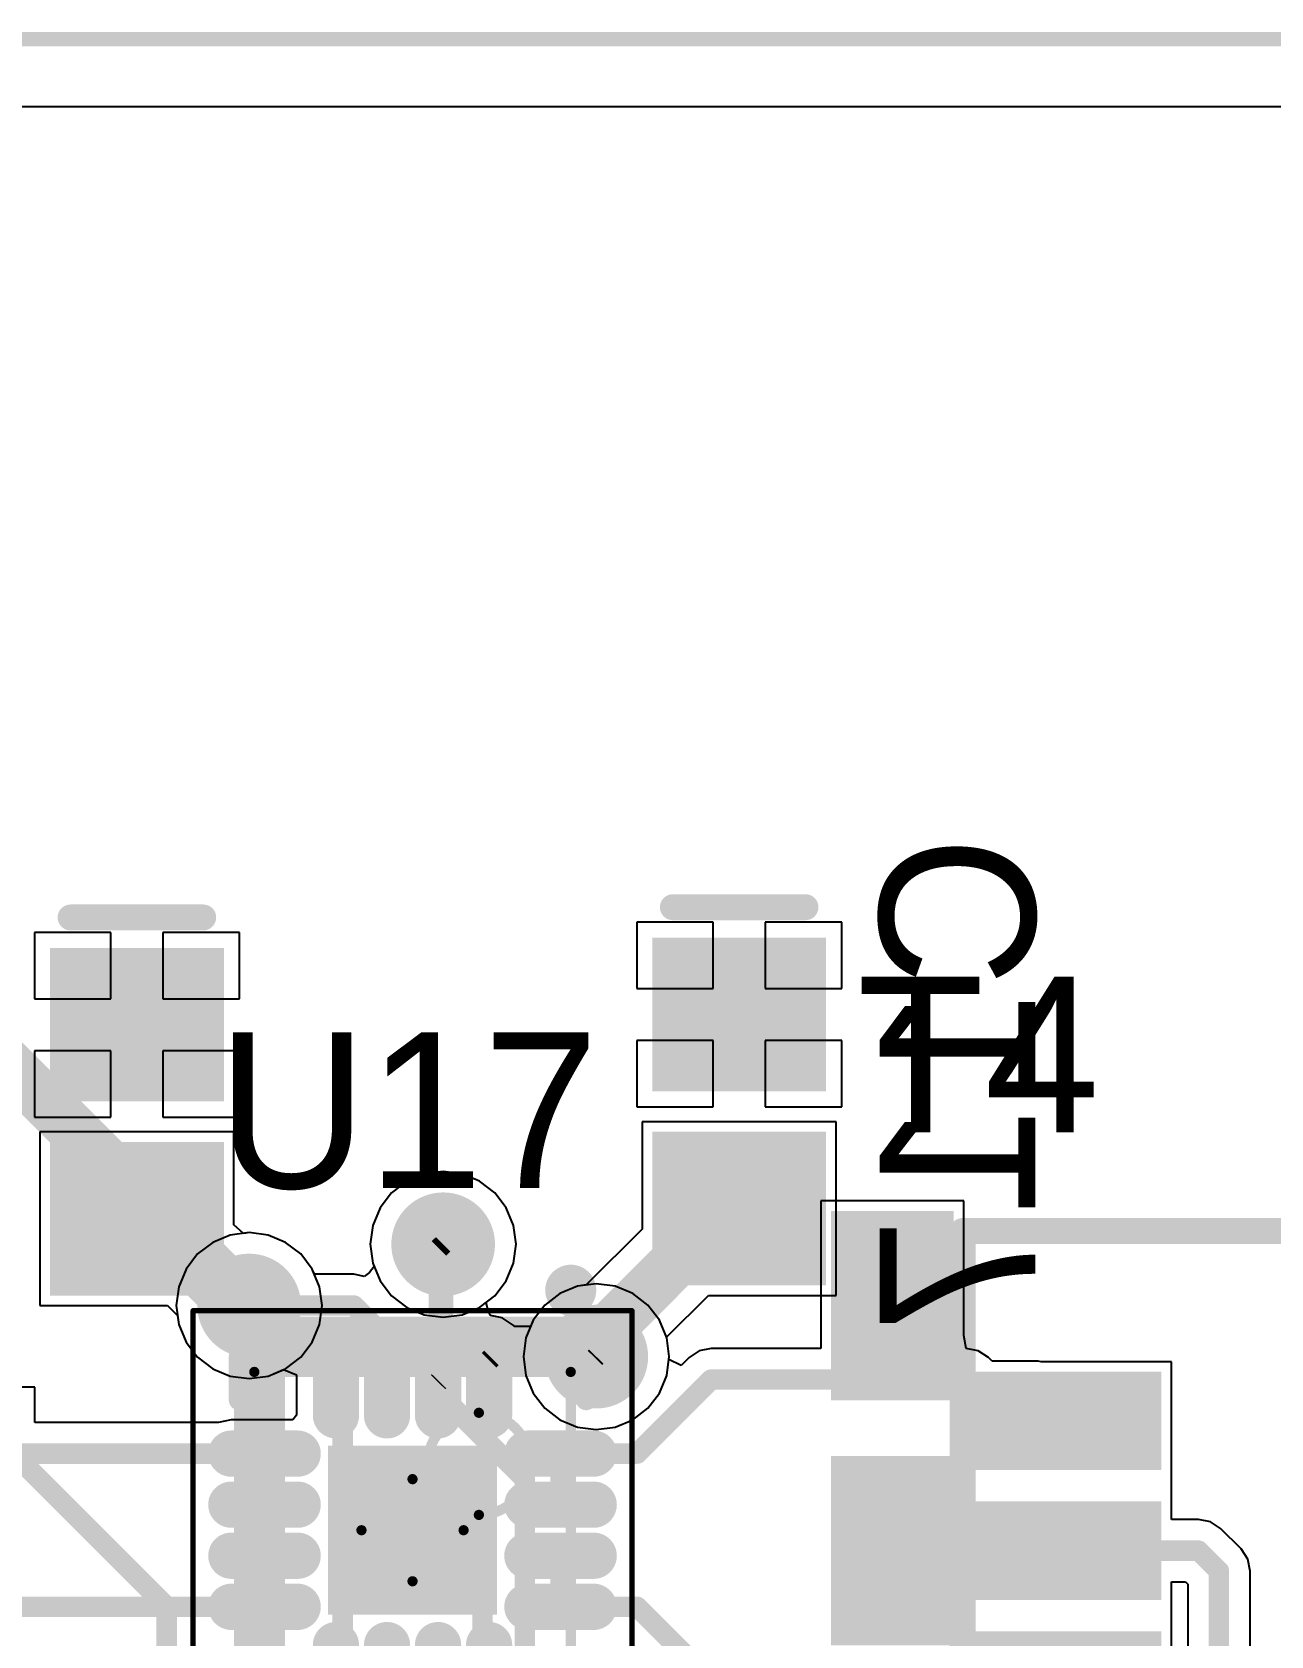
# Model space of a CAD drawing. Header units: millimetres. Extents: x 0 to 7.44, y -3.03 to 0.
# Drawn here: x 2.109 to 2.587, y -0.616 to 0.003 of the extents above; entities that cross this region are included whole.
import ezdxf

# ---------------------------------------------------------------- set-up
doc = ezdxf.new("R2010")
doc.units = ezdxf.units.MM
doc.header["$MEASUREMENT"] = 0
for name, color, linetype in [('BottomLayer', 5, 'Continuous'), ('BottomOverlay', 54, 'Continuous'), ('BottomPaste', 16, 'Continuous'), ('BottomSolder', 6, 'Continuous'), ('KeepOutLayer', 6, 'Continuous'), ('Mechanical13', 56, 'Continuous'), ('Mechanical15', 56, 'Continuous'), ('MidLayer1', 16, 'Continuous'), ('MidLayer2', 76, 'Continuous'), ('MultiLayer', 9, 'Continuous'), ('TopLayer', 1, 'Continuous'), ('TopOverlay', 2, 'Continuous'), ('TopPaste', 8, 'Continuous'), ('TopSolder', 216, 'Continuous'), ('ViaHoleLayer', 16, 'Continuous')]:
    doc.layers.add(name, color=color, linetype=linetype)

# ---------------------------------------------------------------- blocks, each defined once
blk = doc.blocks.new('LT_UD_16_N_12')
at = {"layer": 'Mechanical13', "const_width": 0.00394}
for points in [[(0.06102, 0.06102), (-0.06102, 0.06102)], [(-0.06102, -0.06102), (-0.06102, 0.06102)], [(0.06102, -0.06102), (0.06102, 0.06102)], [(0.06102, -0.06102), (-0.06102, -0.06102)]]:
    blk.add_lwpolyline(points, dxfattribs=at)
at = {"layer": 'Mechanical13'}
for points, const_width in [([(-0.06201, 0.06102, 1), (-0.06004, 0.06102, 1)], 0.00197), ([(-0.06201, 0.06102, 1), (-0.06004, 0.06102, 1)], 0.00197), ([(0.06004, 0.06102, 1), (0.06201, 0.06102, 1)], 0.00197), ([(0.06004, 0.06102, 1), (0.06201, 0.06102, 1)], 0.00197), ([(-0.00591, 0.02559, 1), (-0.04528, 0.02559, 1)], 0.00394), ([(-0.04626, 0.02559, 1), (-0.04429, 0.02559, 1)], 0.00197), ([(-0.00689, 0.02559, 1), (-0.00492, 0.02559, 1)], 0.00197), ([(-0.06201, -0.06102, 1), (-0.06004, -0.06102, 1)], 0.00197), ([(-0.06201, -0.06102, 1), (-0.06004, -0.06102, 1)], 0.00197), ([(0.06004, -0.06102, 1), (0.06201, -0.06102, 1)], 0.00197), ([(0.06004, -0.06102, 1), (0.06201, -0.06102, 1)], 0.00197)]:
    blk.add_lwpolyline(points, format="xyb", close=True, dxfattribs=dict(at, const_width=const_width))
at = {"layer": 'Mechanical15'}
for points, const_width in [([(0.08465, 0.08465), (-0.08465, 0.08465)], 0.00197), ([(-0.08465, -0.08465), (-0.08465, 0.08465)], 0.00197), ([(0.08465, -0.08465), (0.08465, 0.08465)], 0.00197), ([(0, -0.01969), (0, 0.01969)], 0.00394), ([(0.01969, 0), (-0.01969, 0)], 0.00394), ([(0.08465, -0.08465), (-0.08465, -0.08465)], 0.00197)]:
    blk.add_lwpolyline(points, dxfattribs=dict(at, const_width=const_width))
for points, const_width in [([(-0.08514, 0.08465, 1), (-0.08415, 0.08465, 1)], 0.000984), ([(-0.08514, 0.08465, 1), (-0.08415, 0.08465, 1)], 0.000984), ([(0.08415, 0.08465, 1), (0.08514, 0.08465, 1)], 0.000984), ([(0.08415, 0.08465, 1), (0.08514, 0.08465, 1)], 0.000984), ([(-0.00098, 0.01969, 1), (0.00098, 0.01969, 1)], 0.00197), ([(-0.02067, 0, 1), (-0.0187, 0, 1)], 0.00197), ([(0.0187, 0, 1), (0.02067, 0, 1)], 0.00197), ([(-0.00098, -0.01969, 1), (0.00098, -0.01969, 1)], 0.00197), ([(-0.08514, -0.08465, 1), (-0.08415, -0.08465, 1)], 0.000984), ([(-0.08514, -0.08465, 1), (-0.08415, -0.08465, 1)], 0.000984), ([(0.08415, -0.08465, 1), (0.08514, -0.08465, 1)], 0.000984), ([(0.08415, -0.08465, 1), (0.08514, -0.08465, 1)], 0.000984)]:
    blk.add_lwpolyline(points, format="xyb", close=True, dxfattribs=dict(at, const_width=const_width))
at = {"layer": 'TopLayer', "const_width": 0.00984}
for points in [[(-0.02953, 0.06988), (-0.02953, 0.04429)], [(-0.00984, 0.06988), (-0.00984, 0.04429)], [(0.00984, 0.06988), (0.00984, 0.04429)], [(0.02953, 0.06988), (0.02953, 0.04429)], [(-0.06988, 0.02953), (-0.04429, 0.02953)], [(0.04429, 0.02953), (0.06988, 0.02953)], [(-0.06988, 0.00984), (-0.04429, 0.00984)], [(0.04429, 0.00984), (0.06988, 0.00984)], [(-0.06988, -0.00984), (-0.04429, -0.00984)], [(0.04429, -0.00984), (0.06988, -0.00984)], [(-0.06988, -0.02953), (-0.04429, -0.02953)], [(0.04429, -0.02953), (0.06988, -0.02953)], [(-0.02953, -0.04429), (-0.02953, -0.06988)], [(-0.00984, -0.04429), (-0.00984, -0.06988)], [(0.00984, -0.04429), (0.00984, -0.06988)], [(0.02953, -0.04429), (0.02953, -0.06988)]]:
    blk.add_lwpolyline(points, dxfattribs=at)
at = {"layer": 'TopLayer', "const_width": 0.00492}
for points in [[(-0.03199, 0.06988, 1), (-0.02707, 0.06988, 1)], [(-0.0123, 0.06988, 1), (-0.00738, 0.06988, 1)], [(0.00738, 0.06988, 1), (0.0123, 0.06988, 1)], [(0.02707, 0.06988, 1), (0.03199, 0.06988, 1)], [(-0.03199, 0.04429, 1), (-0.02707, 0.04429, 1)], [(-0.0123, 0.04429, 1), (-0.00738, 0.04429, 1)], [(0.00738, 0.04429, 1), (0.0123, 0.04429, 1)], [(0.02707, 0.04429, 1), (0.03199, 0.04429, 1)], [(-0.07234, 0.02953, 1), (-0.06742, 0.02953, 1)], [(-0.04675, 0.02953, 1), (-0.04183, 0.02953, 1)], [(0.04183, 0.02953, 1), (0.04675, 0.02953, 1)], [(0.06742, 0.02953, 1), (0.07234, 0.02953, 1)], [(-0.07234, 0.00984, 1), (-0.06742, 0.00984, 1)], [(-0.04675, 0.00984, 1), (-0.04183, 0.00984, 1)], [(0.04183, 0.00984, 1), (0.04675, 0.00984, 1)], [(0.06742, 0.00984, 1), (0.07234, 0.00984, 1)], [(-0.07234, -0.00984, 1), (-0.06742, -0.00984, 1)], [(-0.04675, -0.00984, 1), (-0.04183, -0.00984, 1)], [(0.04183, -0.00984, 1), (0.04675, -0.00984, 1)], [(0.06742, -0.00984, 1), (0.07234, -0.00984, 1)], [(-0.07234, -0.02953, 1), (-0.06742, -0.02953, 1)], [(-0.04675, -0.02953, 1), (-0.04183, -0.02953, 1)], [(0.04183, -0.02953, 1), (0.04675, -0.02953, 1)], [(0.06742, -0.02953, 1), (0.07234, -0.02953, 1)], [(-0.03199, -0.04429, 1), (-0.02707, -0.04429, 1)], [(-0.0123, -0.04429, 1), (-0.00738, -0.04429, 1)], [(0.00738, -0.04429, 1), (0.0123, -0.04429, 1)], [(0.02707, -0.04429, 1), (0.03199, -0.04429, 1)], [(-0.03199, -0.06988, 1), (-0.02707, -0.06988, 1)], [(-0.0123, -0.06988, 1), (-0.00738, -0.06988, 1)], [(0.00738, -0.06988, 1), (0.0123, -0.06988, 1)], [(0.02707, -0.06988, 1), (0.03199, -0.06988, 1)]]:
    blk.add_lwpolyline(points, format="xyb", close=True, dxfattribs=at)
at = {"layer": 'TopLayer'}
blk.add_solid([(-0.02854, -0.02854), (0.02854, -0.02854), (-0.02854, 0.02854), (0.02854, 0.02854)], dxfattribs=at)
at = {"layer": 'TopOverlay'}
for points, const_width in [([(-0.0876, 0.06102, 1), (-0.09744, 0.06102, 1)], 0.00984), ([(-0.0689, 0.06693, 1), (-0.06496, 0.06693, 1)], 0.00394), ([(-0.0689, 0.06693, 1), (-0.06496, 0.06693, 1)], 0.00394), ([(-0.05217, 0.06693, 1), (-0.04823, 0.06693, 1)], 0.00394), ([(0.04823, 0.06693, 1), (0.05217, 0.06693, 1)], 0.00394), ([(0.06496, 0.06693, 1), (0.0689, 0.06693, 1)], 0.00394), ([(0.06496, 0.06693, 1), (0.0689, 0.06693, 1)], 0.00394), ([(-0.0999, 0.06102, 1), (-0.09498, 0.06102, 1)], 0.00492), ([(-0.09006, 0.06102, 1), (-0.08514, 0.06102, 1)], 0.00492), ([(-0.0689, 0.0502, 1), (-0.06496, 0.0502, 1)], 0.00394), ([(0.06496, 0.0502, 1), (0.0689, 0.0502, 1)], 0.00394), ([(-0.0689, -0.0502, 1), (-0.06496, -0.0502, 1)], 0.00394), ([(0.06496, -0.0502, 1), (0.0689, -0.0502, 1)], 0.00394), ([(-0.0689, -0.06693, 1), (-0.06496, -0.06693, 1)], 0.00394), ([(-0.0689, -0.06693, 1), (-0.06496, -0.06693, 1)], 0.00394), ([(-0.05217, -0.06693, 1), (-0.04823, -0.06693, 1)], 0.00394), ([(0.04823, -0.06693, 1), (0.05217, -0.06693, 1)], 0.00394), ([(0.06496, -0.06693, 1), (0.0689, -0.06693, 1)], 0.00394), ([(0.06496, -0.06693, 1), (0.0689, -0.06693, 1)], 0.00394)]:
    blk.add_lwpolyline(points, format="xyb", close=True, dxfattribs=dict(at, const_width=const_width))
at = {"layer": 'TopOverlay', "const_width": 0.00787}
for points in [[(-0.0502, 0.06693), (-0.06693, 0.06693)], [(-0.06693, 0.0502), (-0.06693, 0.06693)], [(0.06693, 0.06693), (0.0502, 0.06693)], [(0.06693, 0.0502), (0.06693, 0.06693)], [(-0.06693, -0.06693), (-0.06693, -0.0502)], [(0.06693, -0.06693), (0.06693, -0.0502)], [(-0.0502, -0.06693), (-0.06693, -0.06693)], [(0.06693, -0.06693), (0.0502, -0.06693)]]:
    blk.add_lwpolyline(points, dxfattribs=at)
at = {"layer": 'TopPaste', "const_width": 0.00984}
for points in [[(-0.02953, 0.06988), (-0.02953, 0.04429)], [(-0.00984, 0.06988), (-0.00984, 0.04429)], [(0.00984, 0.06988), (0.00984, 0.04429)], [(0.02953, 0.06988), (0.02953, 0.04429)], [(-0.06988, 0.02953), (-0.04429, 0.02953)], [(0.04429, 0.02953), (0.06988, 0.02953)], [(-0.06988, 0.00984), (-0.04429, 0.00984)], [(0.04429, 0.00984), (0.06988, 0.00984)], [(-0.06988, -0.00984), (-0.04429, -0.00984)], [(0.04429, -0.00984), (0.06988, -0.00984)], [(-0.06988, -0.02953), (-0.04429, -0.02953)], [(0.04429, -0.02953), (0.06988, -0.02953)], [(-0.02953, -0.04429), (-0.02953, -0.06988)], [(-0.00984, -0.04429), (-0.00984, -0.06988)], [(0.00984, -0.04429), (0.00984, -0.06988)], [(0.02953, -0.04429), (0.02953, -0.06988)]]:
    blk.add_lwpolyline(points, dxfattribs=at)
at = {"layer": 'TopPaste', "const_width": 0.00492}
for points in [[(-0.03199, 0.06988, 1), (-0.02707, 0.06988, 1)], [(-0.0123, 0.06988, 1), (-0.00738, 0.06988, 1)], [(0.00738, 0.06988, 1), (0.0123, 0.06988, 1)], [(0.02707, 0.06988, 1), (0.03199, 0.06988, 1)], [(-0.03199, 0.04429, 1), (-0.02707, 0.04429, 1)], [(-0.0123, 0.04429, 1), (-0.00738, 0.04429, 1)], [(0.00738, 0.04429, 1), (0.0123, 0.04429, 1)], [(0.02707, 0.04429, 1), (0.03199, 0.04429, 1)], [(-0.07234, 0.02953, 1), (-0.06742, 0.02953, 1)], [(-0.04675, 0.02953, 1), (-0.04183, 0.02953, 1)], [(0.04183, 0.02953, 1), (0.04675, 0.02953, 1)], [(0.06742, 0.02953, 1), (0.07234, 0.02953, 1)], [(-0.07234, 0.00984, 1), (-0.06742, 0.00984, 1)], [(-0.04675, 0.00984, 1), (-0.04183, 0.00984, 1)], [(0.04183, 0.00984, 1), (0.04675, 0.00984, 1)], [(0.06742, 0.00984, 1), (0.07234, 0.00984, 1)], [(-0.07234, -0.00984, 1), (-0.06742, -0.00984, 1)], [(-0.04675, -0.00984, 1), (-0.04183, -0.00984, 1)], [(0.04183, -0.00984, 1), (0.04675, -0.00984, 1)], [(0.06742, -0.00984, 1), (0.07234, -0.00984, 1)], [(-0.07234, -0.02953, 1), (-0.06742, -0.02953, 1)], [(-0.04675, -0.02953, 1), (-0.04183, -0.02953, 1)], [(0.04183, -0.02953, 1), (0.04675, -0.02953, 1)], [(0.06742, -0.02953, 1), (0.07234, -0.02953, 1)], [(-0.03199, -0.04429, 1), (-0.02707, -0.04429, 1)], [(-0.0123, -0.04429, 1), (-0.00738, -0.04429, 1)], [(0.00738, -0.04429, 1), (0.0123, -0.04429, 1)], [(0.02707, -0.04429, 1), (0.03199, -0.04429, 1)], [(-0.03199, -0.06988, 1), (-0.02707, -0.06988, 1)], [(-0.0123, -0.06988, 1), (-0.00738, -0.06988, 1)], [(0.00738, -0.06988, 1), (0.0123, -0.06988, 1)], [(0.02707, -0.06988, 1), (0.03199, -0.06988, 1)]]:
    blk.add_lwpolyline(points, format="xyb", close=True, dxfattribs=at)
at = {"layer": 'TopPaste'}
blk.add_solid([(-0.02854, -0.02854), (0.02854, -0.02854), (-0.02854, 0.02854), (0.02854, 0.02854)], dxfattribs=at)
at = {"layer": 'TopSolder', "const_width": 0.01784}
for points in [[(-0.02953, 0.06988), (-0.02953, 0.04429)], [(-0.00984, 0.06988), (-0.00984, 0.04429)], [(0.00984, 0.06988), (0.00984, 0.04429)], [(0.02953, 0.06988), (0.02953, 0.04429)], [(-0.06988, 0.02953), (-0.04429, 0.02953)], [(0.04429, 0.02953), (0.06988, 0.02953)], [(-0.06988, 0.00984), (-0.04429, 0.00984)], [(0.04429, 0.00984), (0.06988, 0.00984)], [(-0.06988, -0.00984), (-0.04429, -0.00984)], [(0.04429, -0.00984), (0.06988, -0.00984)], [(-0.06988, -0.02953), (-0.04429, -0.02953)], [(0.04429, -0.02953), (0.06988, -0.02953)], [(-0.02953, -0.04429), (-0.02953, -0.06988)], [(-0.00984, -0.04429), (-0.00984, -0.06988)], [(0.00984, -0.04429), (0.00984, -0.06988)], [(0.02953, -0.04429), (0.02953, -0.06988)]]:
    blk.add_lwpolyline(points, dxfattribs=at)
at = {"layer": 'TopSolder', "const_width": 0.00892}
for points in [[(-0.03399, 0.06988, 1), (-0.02507, 0.06988, 1)], [(-0.0143, 0.06988, 1), (-0.00538, 0.06988, 1)], [(0.00538, 0.06988, 1), (0.0143, 0.06988, 1)], [(0.02507, 0.06988, 1), (0.03399, 0.06988, 1)], [(-0.03399, 0.04429, 1), (-0.02507, 0.04429, 1)], [(-0.0143, 0.04429, 1), (-0.00538, 0.04429, 1)], [(0.00538, 0.04429, 1), (0.0143, 0.04429, 1)], [(0.02507, 0.04429, 1), (0.03399, 0.04429, 1)], [(-0.07434, 0.02953, 1), (-0.06542, 0.02953, 1)], [(-0.04875, 0.02953, 1), (-0.03983, 0.02953, 1)], [(0.03983, 0.02953, 1), (0.04875, 0.02953, 1)], [(0.06542, 0.02953, 1), (0.07434, 0.02953, 1)], [(-0.07434, 0.00984, 1), (-0.06542, 0.00984, 1)], [(-0.04875, 0.00984, 1), (-0.03983, 0.00984, 1)], [(0.03983, 0.00984, 1), (0.04875, 0.00984, 1)], [(0.06542, 0.00984, 1), (0.07434, 0.00984, 1)], [(-0.07434, -0.00984, 1), (-0.06542, -0.00984, 1)], [(-0.04875, -0.00984, 1), (-0.03983, -0.00984, 1)], [(0.03983, -0.00984, 1), (0.04875, -0.00984, 1)], [(0.06542, -0.00984, 1), (0.07434, -0.00984, 1)], [(-0.07434, -0.02953, 1), (-0.06542, -0.02953, 1)], [(-0.04875, -0.02953, 1), (-0.03983, -0.02953, 1)], [(0.03983, -0.02953, 1), (0.04875, -0.02953, 1)], [(0.06542, -0.02953, 1), (0.07434, -0.02953, 1)], [(-0.03399, -0.04429, 1), (-0.02507, -0.04429, 1)], [(-0.0143, -0.04429, 1), (-0.00538, -0.04429, 1)], [(0.00538, -0.04429, 1), (0.0143, -0.04429, 1)], [(0.02507, -0.04429, 1), (0.03399, -0.04429, 1)], [(-0.03399, -0.06988, 1), (-0.02507, -0.06988, 1)], [(-0.0143, -0.06988, 1), (-0.00538, -0.06988, 1)], [(0.00538, -0.06988, 1), (0.0143, -0.06988, 1)], [(0.02507, -0.06988, 1), (0.03399, -0.06988, 1)]]:
    blk.add_lwpolyline(points, format="xyb", close=True, dxfattribs=at)
at = {"layer": 'TopSolder'}
blk.add_solid([(-0.03254, -0.03254), (0.03254, -0.03254), (-0.03254, 0.03254), (0.03254, 0.03254)], dxfattribs=at)
blk = doc.blocks.new('TRANSF_ACORE2_13')
at = {"layer": 'TopLayer'}
for points in [[(-0.14961, 0.06201), (-0.11024, 0.06201), (-0.14961, 0.12697), (-0.11024, 0.12697)], [(0.11024, 0.06201), (0.14961, 0.06201), (0.11024, 0.12697), (0.14961, 0.12697)], [(-0.09508, 0.03504), (-0.03012, 0.03504), (-0.09508, 0.06496), (-0.03012, 0.06496)], [(0.03012, 0.03504), (0.09508, 0.03504), (0.03012, 0.06496), (0.09508, 0.06496)], [(-0.14961, -0.03248), (-0.11024, -0.03248), (-0.14961, 0.03248), (-0.11024, 0.03248)], [(0.11024, -0.03248), (0.14961, -0.03248), (0.11024, 0.03248), (0.14961, 0.03248)], [(-0.09508, -0.01496), (-0.03012, -0.01496), (-0.09508, 0.01496), (-0.03012, 0.01496)], [(-0.09508, -0.06496), (-0.03012, -0.06496), (-0.09508, -0.03504), (-0.03012, -0.03504)], [(0.03012, -0.06496), (0.09508, -0.06496), (0.03012, -0.03504), (0.09508, -0.03504)], [(-0.14961, -0.12697), (-0.11024, -0.12697), (-0.14961, -0.06201), (-0.11024, -0.06201)], [(0.11024, -0.12697), (0.14961, -0.12697), (0.11024, -0.06201), (0.14961, -0.06201)]]:
    blk.add_solid(points, dxfattribs=at)
at = {"layer": 'TopOverlay', "const_width": 0.01}
for points in [[(-0.10275, -0.12639), (-0.10275, 0.12324)], [(-0.10275, 0.12324), (0.10275, 0.12324)], [(0.10275, -0.12639), (0.10275, 0.12324)], [(-0.10275, -0.12639), (0.10275, -0.12639)]]:
    blk.add_lwpolyline(points, dxfattribs=at)
at = {"layer": 'TopOverlay', "const_width": 0.005}
for points in [[(-0.10525, 0.12324, 1), (-0.10025, 0.12324, 1)], [(-0.10525, 0.12324, 1), (-0.10025, 0.12324, 1)], [(0.10025, 0.12324, 1), (0.10525, 0.12324, 1)], [(0.10025, 0.12324, 1), (0.10525, 0.12324, 1)], [(-0.10525, -0.12639, 1), (-0.10025, -0.12639, 1)], [(-0.10525, -0.12639, 1), (-0.10025, -0.12639, 1)], [(0.10025, -0.12639, 1), (0.10525, -0.12639, 1)], [(0.10025, -0.12639, 1), (0.10525, -0.12639, 1)]]:
    blk.add_lwpolyline(points, format="xyb", close=True, dxfattribs=at)
at = {"layer": 'TopPaste'}
for points in [[(-0.14961, 0.06201), (-0.11024, 0.06201), (-0.14961, 0.12697), (-0.11024, 0.12697)], [(0.11024, 0.06201), (0.14961, 0.06201), (0.11024, 0.12697), (0.14961, 0.12697)], [(-0.09508, 0.03504), (-0.03012, 0.03504), (-0.09508, 0.06496), (-0.03012, 0.06496)], [(0.03012, 0.03504), (0.09508, 0.03504), (0.03012, 0.06496), (0.09508, 0.06496)], [(-0.14961, -0.03248), (-0.11024, -0.03248), (-0.14961, 0.03248), (-0.11024, 0.03248)], [(0.11024, -0.03248), (0.14961, -0.03248), (0.11024, 0.03248), (0.14961, 0.03248)], [(-0.09508, -0.01496), (-0.03012, -0.01496), (-0.09508, 0.01496), (-0.03012, 0.01496)], [(-0.09508, -0.06496), (-0.03012, -0.06496), (-0.09508, -0.03504), (-0.03012, -0.03504)], [(0.03012, -0.06496), (0.09508, -0.06496), (0.03012, -0.03504), (0.09508, -0.03504)], [(-0.14961, -0.12697), (-0.11024, -0.12697), (-0.14961, -0.06201), (-0.11024, -0.06201)], [(0.11024, -0.12697), (0.14961, -0.12697), (0.11024, -0.06201), (0.14961, -0.06201)]]:
    blk.add_solid(points, dxfattribs=at)
at = {"layer": 'TopSolder'}
for points in [[(-0.15361, 0.05801), (-0.10624, 0.05801), (-0.15361, 0.13097), (-0.10624, 0.13097)], [(0.10624, 0.05801), (0.15361, 0.05801), (0.10624, 0.13097), (0.15361, 0.13097)], [(-0.09908, 0.03104), (-0.02612, 0.03104), (-0.09908, 0.06896), (-0.02612, 0.06896)], [(0.02612, 0.03104), (0.09908, 0.03104), (0.02612, 0.06896), (0.09908, 0.06896)], [(-0.15361, -0.03648), (-0.10624, -0.03648), (-0.15361, 0.03648), (-0.10624, 0.03648)], [(0.10624, -0.03648), (0.15361, -0.03648), (0.10624, 0.03648), (0.15361, 0.03648)], [(-0.09908, -0.01896), (-0.02612, -0.01896), (-0.09908, 0.01896), (-0.02612, 0.01896)], [(-0.09908, -0.06896), (-0.02612, -0.06896), (-0.09908, -0.03104), (-0.02612, -0.03104)], [(0.02612, -0.06896), (0.09908, -0.06896), (0.02612, -0.03104), (0.09908, -0.03104)], [(-0.15361, -0.13097), (-0.10624, -0.13097), (-0.15361, -0.05801), (-0.10624, -0.05801)], [(0.10624, -0.13097), (0.15361, -0.13097), (0.10624, -0.05801), (0.15361, -0.05801)]]:
    blk.add_solid(points, dxfattribs=at)
blk = doc.blocks.new('CAP_0805_B_23')
at = {"layer": 'BottomLayer'}
for points in [[(-0.05511, -0.02953), (-0.00393, -0.02953), (-0.05511, 0.02953), (-0.00393, 0.02953)], [(0.0197, -0.02953), (0.07088, -0.02953), (0.0197, 0.02953), (0.07088, 0.02953)]]:
    blk.add_solid(points, dxfattribs=at)
at = {"layer": 'BottomOverlay', "const_width": 0.01}
blk.add_lwpolyline([(-0.07088, -0.02557), (-0.07088, 0.02557)], dxfattribs=at)
at = {"layer": 'BottomOverlay', "const_width": 0.005}
for points in [[(-0.07338, 0.02557, 1), (-0.06838, 0.02557, 1)], [(-0.07338, -0.02557, 1), (-0.06838, -0.02557, 1)]]:
    blk.add_lwpolyline(points, format="xyb", close=True, dxfattribs=at)
at = {"layer": 'BottomPaste'}
for points in [[(-0.05511, -0.02953), (-0.00393, -0.02953), (-0.05511, 0.02953), (-0.00393, 0.02953)], [(0.0197, -0.02953), (0.07088, -0.02953), (0.0197, 0.02953), (0.07088, 0.02953)]]:
    blk.add_solid(points, dxfattribs=at)
at = {"layer": 'BottomSolder'}
for points in [[(-0.05911, -0.03353), (0.00007, -0.03353), (-0.05911, 0.03353), (0.00007, 0.03353)], [(0.0157, -0.03353), (0.07488, -0.03353), (0.0157, 0.03353), (0.07488, 0.03353)]]:
    blk.add_solid(points, dxfattribs=at)
blk = doc.blocks.new('CAP_0805_B_24')
at = {"layer": 'BottomLayer'}
for points in [[(-0.05511, -0.02953), (-0.00393, -0.02953), (-0.05511, 0.02953), (-0.00393, 0.02953)], [(0.0197, -0.02953), (0.07088, -0.02953), (0.0197, 0.02953), (0.07088, 0.02953)]]:
    blk.add_solid(points, dxfattribs=at)
at = {"layer": 'BottomOverlay', "const_width": 0.01}
blk.add_lwpolyline([(-0.07088, -0.02557), (-0.07088, 0.02557)], dxfattribs=at)
at = {"layer": 'BottomOverlay', "const_width": 0.005}
for points in [[(-0.07338, 0.02557, 1), (-0.06838, 0.02557, 1)], [(-0.07338, -0.02557, 1), (-0.06838, -0.02557, 1)]]:
    blk.add_lwpolyline(points, format="xyb", close=True, dxfattribs=at)
at = {"layer": 'BottomPaste'}
for points in [[(-0.05511, -0.02953), (-0.00393, -0.02953), (-0.05511, 0.02953), (-0.00393, 0.02953)], [(0.0197, -0.02953), (0.07088, -0.02953), (0.0197, 0.02953), (0.07088, 0.02953)]]:
    blk.add_solid(points, dxfattribs=at)
at = {"layer": 'BottomSolder'}
for points in [[(-0.05911, -0.03353), (0.00007, -0.03353), (-0.05911, 0.03353), (0.00007, 0.03353)], [(0.0157, -0.03353), (0.07488, -0.03353), (0.0157, 0.03353), (0.07488, 0.03353)]]:
    blk.add_solid(points, dxfattribs=at)

msp = doc.modelspace()

# ---------------------------------------------------------------- linework, layer by layer
at = {"layer": 'BottomLayer'}
for p, q in [((0.02598, -0.02598), (7.33622, -0.02598)), ((2.13961, -0.34434), (2.11008, -0.34434)), ((2.11008, -0.34434), (2.11008, -0.36993)), ((2.13961, -0.36993), (2.13961, -0.34434)), ((2.18913, -0.34434), (2.15961, -0.34434)), ((2.15961, -0.34434), (2.15961, -0.36993)), ((2.18913, -0.36993), (2.18913, -0.34434)), ((2.37189, -0.34041), (2.34236, -0.34041)), ((2.34236, -0.34041), (2.34236, -0.366)), ((2.37189, -0.366), (2.37189, -0.34041)), ((2.42142, -0.34041), (2.39189, -0.34041)), ((2.39189, -0.34041), (2.39189, -0.366)), ((2.42142, -0.366), (2.42142, -0.34041)), ((2.11008, -0.36993), (2.13961, -0.36993)), ((2.15961, -0.36993), (2.18913, -0.36993)), ((2.34236, -0.366), (2.37189, -0.366)), ((2.39189, -0.366), (2.42142, -0.366)), ((2.37189, -0.386), (2.34236, -0.386)), ((2.34236, -0.386), (2.34236, -0.41159)), ((2.37189, -0.41159), (2.37189, -0.386)), ((2.42142, -0.386), (2.39189, -0.386)), ((2.39189, -0.386), (2.39189, -0.41159)), ((2.42142, -0.41159), (2.42142, -0.386)), ((2.13961, -0.38993), (2.11008, -0.38993)), ((2.11008, -0.38993), (2.11008, -0.41552)), ((2.13961, -0.41552), (2.13961, -0.38993)), ((2.18913, -0.38993), (2.15961, -0.38993)), ((2.15961, -0.38993), (2.15961, -0.41552)), ((2.18913, -0.41552), (2.18913, -0.38993)), ((2.34236, -0.41159), (2.37189, -0.41159)), ((2.39189, -0.41159), (2.42142, -0.41159)), ((2.11008, -0.41552), (2.13961, -0.41552)), ((2.15961, -0.41552), (2.18913, -0.41552)), ((2.41929, -0.41733), (2.34449, -0.41733)), ((2.34449, -0.41733), (2.34449, -0.45872)), ((2.41929, -0.48426), (2.41929, -0.41733)), ((2.18701, -0.42127), (2.1122, -0.42127)), ((2.1122, -0.42127), (2.1122, -0.4882)), ((2.18701, -0.45706), (2.18701, -0.42127)), ((2.26044, -0.43741), (2.25366, -0.44022)), ((2.26772, -0.43645), (2.26044, -0.43741)), ((2.27499, -0.43741), (2.26772, -0.43645)), ((2.28177, -0.44022), (2.27499, -0.43741)), ((2.24784, -0.44469), (2.24337, -0.45051)), ((2.25366, -0.44022), (2.24784, -0.44469)), ((2.2876, -0.44469), (2.28177, -0.44022)), ((2.29206, -0.45051), (2.2876, -0.44469)), ((2.24337, -0.45051), (2.24056, -0.45729)), ((2.29487, -0.45729), (2.29206, -0.45051)), ((2.19077, -0.46036), (2.18701, -0.45706)), ((2.24056, -0.45729), (2.2396, -0.46457)), ((2.29583, -0.46457), (2.29487, -0.45729)), ((2.19291, -0.46007), (2.19077, -0.46036)), ((2.20019, -0.46103), (2.19291, -0.46007)), ((2.20697, -0.46384), (2.20019, -0.46103)), ((2.34449, -0.45872), (2.32294, -0.48026)), ((2.21279, -0.46831), (2.20697, -0.46384)), ((2.21726, -0.47413), (2.21279, -0.46831)), ((2.2396, -0.46457), (2.24056, -0.47184)), ((2.29487, -0.47184), (2.29583, -0.46457)), ((2.22007, -0.48091), (2.21726, -0.47413)), ((2.24056, -0.47184), (2.24337, -0.47862)), ((2.29206, -0.47862), (2.29487, -0.47184)), ((2.22103, -0.48819), (2.22007, -0.48091)), ((2.24337, -0.47862), (2.24784, -0.48445)), ((2.2876, -0.48445), (2.29206, -0.47862)), ((2.3195, -0.48072), (2.31271, -0.48353)), ((2.32294, -0.48026), (2.3195, -0.48072)), ((2.1122, -0.4882), (2.16146, -0.4882)), ((2.16146, -0.4882), (2.16531, -0.49205)), ((2.22007, -0.49547), (2.22103, -0.48819)), ((2.24784, -0.48445), (2.25366, -0.48891)), ((2.28177, -0.48891), (2.2876, -0.48445)), ((2.30689, -0.48799), (2.30242, -0.49382)), ((2.31271, -0.48353), (2.30689, -0.48799)), ((2.35386, -0.50044), (2.37003, -0.48426)), ((2.37003, -0.48426), (2.41929, -0.48426)), ((2.16531, -0.49205), (2.16576, -0.49547)), ((2.25366, -0.48891), (2.26044, -0.49172)), ((2.26044, -0.49172), (2.26772, -0.49268)), ((2.26772, -0.49268), (2.27499, -0.49172)), ((2.27499, -0.49172), (2.28177, -0.48891)), ((2.30242, -0.49382), (2.29962, -0.5006)), ((2.16576, -0.49547), (2.16857, -0.50225)), ((2.21726, -0.50225), (2.22007, -0.49547)), ((2.29962, -0.5006), (2.29866, -0.50787)), ((2.35393, -0.5006), (2.35386, -0.50044)), ((2.35489, -0.50787), (2.35393, -0.5006)), ((2.16857, -0.50225), (2.17303, -0.50807)), ((2.21279, -0.50807), (2.21726, -0.50225)), ((2.17303, -0.50807), (2.17886, -0.51254)), ((2.17886, -0.51254), (2.18564, -0.51535)), ((2.20019, -0.51535), (2.20697, -0.51254)), ((2.20697, -0.51254), (2.21279, -0.50807)), ((2.29866, -0.50787), (2.29962, -0.51515)), ((2.35393, -0.51515), (2.35489, -0.50787)), ((2.18564, -0.51535), (2.19291, -0.5163)), ((2.19291, -0.5163), (2.20019, -0.51535)), ((2.29962, -0.51515), (2.30242, -0.52193)), ((2.35112, -0.52193), (2.35393, -0.51515)), ((2.30242, -0.52193), (2.30689, -0.52775)), ((2.34665, -0.52775), (2.35112, -0.52193)), ((2.30689, -0.52775), (2.31271, -0.53222)), ((2.34083, -0.53222), (2.34665, -0.52775)), ((2.31271, -0.53222), (2.3195, -0.53503)), ((2.3195, -0.53503), (2.32677, -0.53599)), ((2.32677, -0.53599), (2.33405, -0.53503)), ((2.33405, -0.53503), (2.34083, -0.53222))]:
    msp.add_line(p, q, dxfattribs=at)
for points, const_width in [([(2.15354, -0.45474), (2.18311, -0.4843)], 0.01969), ([(2.32677, -0.50198), (2.37795, -0.4508)], 0.01969), ([(2.14961, -0.45474), (2.15354, -0.45474)], 0.00787), ([(2.37795, -0.4508), (2.38189, -0.4508)], 0.00787), ([(2.18311, -0.4843), (2.18353, -0.4843)], 0.01969), ([(2.18353, -0.4843), (2.187, -0.48777)], 0.01969), ([(2.187, -0.48819), (2.187, -0.48777)], 0.01969), ([(2.32677, -0.50787), (2.32677, -0.50198)], 0.00787)]:
    msp.add_lwpolyline(points, dxfattribs=dict(at, const_width=const_width))
for points, const_width in [([(2.14862, -0.45474, 1), (2.15846, -0.45474, 1)], 0.00984), ([(2.25772, -0.46457, 1), (2.27772, -0.46457, 1)], 0.02), ([(2.37303, -0.4508, 1), (2.38287, -0.4508, 1)], 0.00984), ([(2.14764, -0.45474, 1), (2.15157, -0.45474, 1)], 0.00394), ([(2.15157, -0.45474, 1), (2.15551, -0.45474, 1)], 0.00394), ([(2.37598, -0.4508, 1), (2.37992, -0.4508, 1)], 0.00394), ([(2.37992, -0.4508, 1), (2.38386, -0.4508, 1)], 0.00394), ([(2.18291, -0.48819, 1), (2.20291, -0.48819, 1)], 0.02), ([(2.17819, -0.4843, 1), (2.18803, -0.4843, 1)], 0.00984), ([(2.17819, -0.4843, 1), (2.18803, -0.4843, 1)], 0.00984), ([(2.17861, -0.4843, 1), (2.18845, -0.4843, 1)], 0.00984), ([(2.17861, -0.4843, 1), (2.18845, -0.4843, 1)], 0.00984), ([(2.18207, -0.48777, 1), (2.19192, -0.48777, 1)], 0.00984), ([(2.18207, -0.48777, 1), (2.19192, -0.48777, 1)], 0.00984), ([(2.18207, -0.48819, 1), (2.19192, -0.48819, 1)], 0.00984), ([(2.31677, -0.50787, 1), (2.33677, -0.50787, 1)], 0.02), ([(2.32185, -0.50198, 1), (2.33169, -0.50198, 1)], 0.00984), ([(2.3248, -0.50198, 1), (2.32874, -0.50198, 1)], 0.00394), ([(2.3248, -0.50787, 1), (2.32874, -0.50787, 1)], 0.00394)]:
    msp.add_lwpolyline(points, format="xyb", close=True, dxfattribs=dict(at, const_width=const_width))
at = {"layer": 'KeepOutLayer'}
for const_width in [0.00551, 0.005]:
    msp.add_lwpolyline([(0, 0), (7.3622, 0)], dxfattribs=dict(at, const_width=const_width))
at = {"layer": 'MidLayer1'}
for points, const_width in [([(2.09055, -0.38583), (2.19291, -0.48819)], 0.01969), ([(2.20701, -0.50228), (2.31568, -0.50228)], 0.01969), ([(2.31568, -0.50228), (2.32127, -0.50787)], 0.01969), ([(2.19685, -0.51181), (2.19685, -0.5)], 0.00787), ([(2.32127, -0.50787), (2.32677, -0.50787)], 0.01969), ([(2.19685, -0.64173), (2.19685, -0.51181)], 0.01969)]:
    msp.add_lwpolyline(points, dxfattribs=dict(at, const_width=const_width))
for points, const_width in [([(2.25772, -0.46457, 1), (2.27772, -0.46457, 1)], 0.02), ([(2.18291, -0.48819, 1), (2.20291, -0.48819, 1)], 0.02), ([(2.18799, -0.48819, 1), (2.19783, -0.48819, 1)], 0.00984), ([(2.31677, -0.50787, 1), (2.33677, -0.50787, 1)], 0.02), ([(2.20209, -0.50228, 1), (2.21193, -0.50228, 1)], 0.00984), ([(2.31076, -0.50228, 1), (2.32061, -0.50228, 1)], 0.00984), ([(2.31076, -0.50228, 1), (2.32061, -0.50228, 1)], 0.00984), ([(2.19488, -0.5, 1), (2.19882, -0.5, 1)], 0.00394), ([(2.31635, -0.50787, 1), (2.3262, -0.50787, 1)], 0.00984), ([(2.31635, -0.50787, 1), (2.3262, -0.50787, 1)], 0.00984), ([(2.32185, -0.50787, 1), (2.33169, -0.50787, 1)], 0.00984), ([(2.19193, -0.51181, 1), (2.20177, -0.51181, 1)], 0.00984), ([(2.19488, -0.51181, 1), (2.19882, -0.51181, 1)], 0.00394)]:
    msp.add_lwpolyline(points, format="xyb", close=True, dxfattribs=dict(at, const_width=const_width))
at = {"layer": 'MidLayer2', "const_width": 0.00787}
for points in [[(1.89538, -0.33858), (2.1611, -0.6043)], [(2.26772, -0.52362), (2.26772, -0.46457)], [(2.26772, -0.52362), (2.29921, -0.55512)], [(2.29921, -0.76378), (2.29921, -0.55512)], [(2.1611, -0.66672), (2.1611, -0.6043)]]:
    msp.add_lwpolyline(points, dxfattribs=at)
at = {"layer": 'MidLayer2'}
for points, const_width in [([(2.25772, -0.46457, 1), (2.27772, -0.46457, 1)], 0.02), ([(2.26575, -0.46457, 1), (2.26968, -0.46457, 1)], 0.00394), ([(2.18291, -0.48819, 1), (2.20291, -0.48819, 1)], 0.02), ([(2.31677, -0.50787, 1), (2.33677, -0.50787, 1)], 0.02), ([(2.26575, -0.52362, 1), (2.26968, -0.52362, 1)], 0.00394), ([(2.26575, -0.52362, 1), (2.26968, -0.52362, 1)], 0.00394), ([(2.29724, -0.55512, 1), (2.30118, -0.55512, 1)], 0.00394), ([(2.29724, -0.55512, 1), (2.30118, -0.55512, 1)], 0.00394), ([(2.15913, -0.6043, 1), (2.16307, -0.6043, 1)], 0.00394), ([(2.15913, -0.6043, 1), (2.16307, -0.6043, 1)], 0.00394)]:
    msp.add_lwpolyline(points, format="xyb", close=True, dxfattribs=dict(at, const_width=const_width))
at = {"layer": 'MultiLayer', "const_width": 0.02}
for points in [[(2.25772, -0.46457, 1), (2.27772, -0.46457, 1)], [(2.18291, -0.48819, 1), (2.20291, -0.48819, 1)], [(2.31677, -0.50787, 1), (2.33677, -0.50787, 1)]]:
    msp.add_lwpolyline(points, format="xyb", close=True, dxfattribs=at)
at = {"layer": 'TopLayer'}
for p, q in [((0.02598, -0.02598), (7.33622, -0.02598)), ((2.26044, -0.43741), (2.25366, -0.44022)), ((2.26772, -0.43645), (2.26044, -0.43741)), ((2.27499, -0.43741), (2.26772, -0.43645)), ((2.28177, -0.44022), (2.27499, -0.43741)), ((2.24784, -0.44469), (2.24337, -0.45051)), ((2.25366, -0.44022), (2.24784, -0.44469)), ((2.2876, -0.44469), (2.28177, -0.44022)), ((2.29206, -0.45051), (2.2876, -0.44469)), ((2.24337, -0.45051), (2.24056, -0.45729)), ((2.29487, -0.45729), (2.29206, -0.45051)), ((2.4685, -0.44783), (2.41339, -0.44783)), ((2.41339, -0.44783), (2.41339, -0.50469)), ((2.4685, -0.49979), (2.4685, -0.44783)), ((2.24056, -0.45729), (2.2396, -0.46457)), ((2.29583, -0.46457), (2.29487, -0.45729)), ((2.18564, -0.46103), (2.17886, -0.46384)), ((2.19291, -0.46007), (2.18564, -0.46103)), ((2.20019, -0.46103), (2.19291, -0.46007)), ((2.20697, -0.46384), (2.20019, -0.46103)), ((2.17303, -0.46831), (2.16857, -0.47413)), ((2.17886, -0.46384), (2.17303, -0.46831)), ((2.21279, -0.46831), (2.20697, -0.46384)), ((2.21726, -0.47413), (2.21279, -0.46831)), ((2.2396, -0.46457), (2.24056, -0.47184)), ((2.29487, -0.47184), (2.29583, -0.46457)), ((2.16857, -0.47413), (2.16576, -0.48091)), ((2.2181, -0.47615), (2.21726, -0.47413)), ((2.2393, -0.47539), (2.23726, -0.47693)), ((2.24112, -0.47319), (2.2393, -0.47539)), ((2.24056, -0.47184), (2.24112, -0.47319)), ((2.29206, -0.47862), (2.29487, -0.47184)), ((2.16576, -0.48091), (2.1648, -0.48819)), ((2.23331, -0.47615), (2.2181, -0.47615)), ((2.23726, -0.47693), (2.23331, -0.47615)), ((2.23331, -0.47615), (2.23331, -0.47615)), ((2.2876, -0.48445), (2.29206, -0.47862)), ((2.3195, -0.48072), (2.31271, -0.48353)), ((2.32677, -0.47976), (2.3195, -0.48072)), ((2.33405, -0.48072), (2.32677, -0.47976)), ((2.34083, -0.48353), (2.33405, -0.48072)), ((2.1648, -0.48819), (2.16576, -0.49547)), ((2.28425, -0.48701), (2.2876, -0.48445)), ((2.28503, -0.49023), (2.28425, -0.48701)), ((2.30689, -0.48799), (2.30242, -0.49382)), ((2.31271, -0.48353), (2.30689, -0.48799)), ((2.34665, -0.48799), (2.34083, -0.48353)), ((2.35112, -0.49382), (2.34665, -0.48799)), ((2.28599, -0.49199), (2.28503, -0.49023)), ((2.29043, -0.49287), (2.28599, -0.49199)), ((2.29466, -0.4957), (2.29043, -0.49287)), ((2.30242, -0.49382), (2.30139, -0.49632)), ((2.35393, -0.5006), (2.35112, -0.49382)), ((2.16576, -0.49547), (2.16857, -0.50225)), ((2.29508, -0.49632), (2.29466, -0.4957)), ((2.30139, -0.49632), (2.29508, -0.49632)), ((2.35489, -0.50787), (2.35393, -0.5006)), ((2.46949, -0.50469), (2.4685, -0.49979)), ((2.16857, -0.50225), (2.17303, -0.50807)), ((2.36645, -0.50561), (2.36255, -0.50822)), ((2.37106, -0.50469), (2.36645, -0.50561)), ((2.41339, -0.50469), (2.37106, -0.50469)), ((2.4741, -0.50561), (2.46949, -0.50469)), ((2.478, -0.50822), (2.4741, -0.50561)), ((2.17303, -0.50807), (2.17886, -0.51254)), ((2.17886, -0.51254), (2.18564, -0.51535)), ((2.20019, -0.51535), (2.20616, -0.51287)), ((2.20616, -0.51287), (2.21116, -0.51488)), ((2.35474, -0.50895), (2.35489, -0.50787)), ((2.35948, -0.51128), (2.35474, -0.50895)), ((2.36255, -0.50822), (2.35948, -0.51128)), ((2.36255, -0.50822), (2.36255, -0.50822)), ((2.4794, -0.50961), (2.478, -0.50822)), ((2.49724, -0.50961), (2.4794, -0.50961)), ((2.49841, -0.50984), (2.49724, -0.50961)), ((2.49724, -0.50961), (2.49724, -0.50961)), ((2.54862, -0.50984), (2.49841, -0.50984)), ((2.54862, -0.55551), (2.54862, -0.50984)), ((2.18564, -0.51535), (2.19291, -0.5163)), ((2.19291, -0.5163), (2.20019, -0.51535)), ((2.21116, -0.51488), (2.21116, -0.53051)), ((2.11024, -0.51968), (2.05118, -0.51968)), ((2.11024, -0.53323), (2.11024, -0.51968)), ((2.21116, -0.53051), (2.20975, -0.53223)), ((2.18102, -0.53323), (2.11024, -0.53323)), ((2.18103, -0.53322), (2.18102, -0.53323)), ((2.18602, -0.53223), (2.18103, -0.53322)), ((2.20975, -0.53223), (2.18602, -0.53223)), ((2.54862, -0.55984), (2.54862, -0.55551)), ((2.54862, -0.55551), (2.54862, -0.55551)), ((2.54862, -0.57063), (2.54862, -0.55984)), ((2.54862, -0.55984), (2.54862, -0.55984)), ((2.55905, -0.57063), (2.54862, -0.57063)), ((2.55906, -0.57063), (2.55905, -0.57063)), ((2.56366, -0.57155), (2.55906, -0.57063)), ((2.56757, -0.57416), (2.56366, -0.57155)), ((2.57544, -0.58204), (2.56757, -0.57416)), ((2.57805, -0.58594), (2.57544, -0.58204)), ((2.57897, -0.59055), (2.57805, -0.58594)), ((2.57897, -0.73424), (2.57897, -0.59055)), ((2.54862, -0.60551), (2.54862, -0.59472)), ((2.54862, -0.59472), (2.55407, -0.59472)), ((2.55407, -0.59472), (2.55489, -0.59554)), ((2.55489, -0.59554), (2.55489, -0.72925)), ((2.54862, -0.60984), (2.54862, -0.60551)), ((2.54862, -0.60551), (2.54862, -0.60551)), ((2.54862, -0.65551), (2.54862, -0.60984)), ((2.54862, -0.60984), (2.54862, -0.60984))]:
    msp.add_line(p, q, dxfattribs=at)
for points, const_width in [([(2.25772, -0.46457, 1), (2.27772, -0.46457, 1)], 0.02), ([(2.26416, -0.46616, 1), (2.26809, -0.46616, 1)], 0.00394), ([(2.26416, -0.46616, 1), (2.26809, -0.46616, 1)], 0.00394), ([(2.26575, -0.46457, 1), (2.26968, -0.46457, 1)], 0.00394), ([(2.18291, -0.48819, 1), (2.20291, -0.48819, 1)], 0.02), ([(2.19094, -0.48819, 1), (2.19488, -0.48819, 1)], 0.00394), ([(2.23134, -0.48819, 1), (2.23528, -0.48819, 1)], 0.00394), ([(2.23134, -0.48819, 1), (2.23528, -0.48819, 1)], 0.00394), ([(2.31677, -0.50787, 1), (2.33677, -0.50787, 1)], 0.02), ([(2.43898, -0.48819, 1), (2.44291, -0.48819, 1)], 0.00394), ([(2.24114, -0.49799, 1), (2.24508, -0.49799, 1)], 0.00394), ([(2.24114, -0.49799, 1), (2.24508, -0.49799, 1)], 0.00394), ([(2.24114, -0.50144, 1), (2.24508, -0.50144, 1)], 0.00394), ([(2.24114, -0.50144, 1), (2.24508, -0.50144, 1)], 0.00394), ([(2.24409, -0.50439, 1), (2.24803, -0.50439, 1)], 0.00394), ([(2.24409, -0.50439, 1), (2.24803, -0.50439, 1)], 0.00394), ([(2.43898, -0.50098, 1), (2.44291, -0.50098, 1)], 0.00394), ([(2.43898, -0.50098, 1), (2.44291, -0.50098, 1)], 0.00394), ([(2.43898, -0.50098, 1), (2.44291, -0.50098, 1)], 0.00394), ([(2.28346, -0.50928, 1), (2.2874, -0.50928, 1)], 0.00394), ([(2.28346, -0.50928, 1), (2.2874, -0.50928, 1)], 0.00394), ([(2.28437, -0.50837, 1), (2.28831, -0.50837, 1)], 0.00394), ([(2.28437, -0.50837, 1), (2.28831, -0.50837, 1)], 0.00394), ([(2.32431, -0.50837, 1), (2.32825, -0.50837, 1)], 0.00394), ([(2.32431, -0.50837, 1), (2.32825, -0.50837, 1)], 0.00394), ([(2.3248, -0.50787, 1), (2.32874, -0.50787, 1)], 0.00394), ([(2.36909, -0.51673, 1), (2.37303, -0.51673, 1)], 0.00394), ([(2.36909, -0.51673, 1), (2.37303, -0.51673, 1)], 0.00394), ([(2.42323, -0.51673, 1), (2.42717, -0.51673, 1)], 0.00394), ([(2.42323, -0.51673, 1), (2.42717, -0.51673, 1)], 0.00394), ([(2.45472, -0.51673, 1), (2.45866, -0.51673, 1)], 0.00394), ([(2.45472, -0.51673, 1), (2.45866, -0.51673, 1)], 0.00394), ([(2.46752, -0.51673, 1), (2.47146, -0.51673, 1)], 0.00394), ([(2.46752, -0.51673, 1), (2.47146, -0.51673, 1)], 0.00394), ([(2.22441, -0.51772, 1), (2.22835, -0.51772, 1)], 0.00394), ([(2.22699, -0.5203, 1), (2.23093, -0.5203, 1)], 0.00394), ([(2.22699, -0.5203, 1), (2.23093, -0.5203, 1)], 0.00394), ([(2.24409, -0.51772, 1), (2.24803, -0.51772, 1)], 0.00394), ([(2.26378, -0.51772, 1), (2.26772, -0.51772, 1)], 0.00394), ([(2.26416, -0.51734, 1), (2.26809, -0.51734, 1)], 0.00394), ([(2.26416, -0.51734, 1), (2.26809, -0.51734, 1)], 0.00394), ([(2.28346, -0.51772, 1), (2.2874, -0.51772, 1)], 0.00394), ([(2.47244, -0.52165, 1), (2.47638, -0.52165, 1)], 0.00394), ([(2.47244, -0.52165, 1), (2.47638, -0.52165, 1)], 0.00394), ([(2.49528, -0.52165, 1), (2.49921, -0.52165, 1)], 0.00394), ([(2.49528, -0.52165, 1), (2.49921, -0.52165, 1)], 0.00394), ([(2.5063, -0.53268, 1), (2.51024, -0.53268, 1)], 0.00394), ([(2.19685, -0.54528, 1), (2.20079, -0.54528, 1)], 0.00394), ([(2.22699, -0.54785, 1), (2.23093, -0.54785, 1)], 0.00394), ([(2.22699, -0.54785, 1), (2.23093, -0.54785, 1)], 0.00394), ([(2.31102, -0.54528, 1), (2.31496, -0.54528, 1)], 0.00394), ([(2.31102, -0.54528, 1), (2.31496, -0.54528, 1)], 0.00394), ([(2.34055, -0.54528, 1), (2.34449, -0.54528, 1)], 0.00394), ([(2.34055, -0.54528, 1), (2.34449, -0.54528, 1)], 0.00394), ([(2.31102, -0.56496, 1), (2.31496, -0.56496, 1)], 0.00394), ([(2.25394, -0.5748, 1), (2.25787, -0.5748, 1)], 0.00394), ([(2.25394, -0.5748, 1), (2.25787, -0.5748, 1)], 0.00394), ([(2.25394, -0.5748, 1), (2.25787, -0.5748, 1)], 0.00394), ([(2.31102, -0.58465, 1), (2.31496, -0.58465, 1)], 0.00394), ([(2.43898, -0.58268, 1), (2.44291, -0.58268, 1)], 0.00394), ([(2.5063, -0.58268, 1), (2.51024, -0.58268, 1)], 0.00394), ([(2.5063, -0.58268, 1), (2.51024, -0.58268, 1)], 0.00394), ([(2.55709, -0.58268, 1), (2.56102, -0.58268, 1)], 0.00394), ([(2.55709, -0.58268, 1), (2.56102, -0.58268, 1)], 0.00394), ([(2.56496, -0.59055, 1), (2.5689, -0.59055, 1)], 0.00394), ([(2.56496, -0.59055, 1), (2.5689, -0.59055, 1)], 0.00394), ([(2.22699, -0.60175, 1), (2.23093, -0.60175, 1)], 0.00394), ([(2.22699, -0.60175, 1), (2.23093, -0.60175, 1)], 0.00394), ([(2.28089, -0.60175, 1), (2.28482, -0.60175, 1)], 0.00394), ([(2.28089, -0.60175, 1), (2.28482, -0.60175, 1)], 0.00394), ([(2.19685, -0.60433, 1), (2.20079, -0.60433, 1)], 0.00394), ([(2.31102, -0.60433, 1), (2.31496, -0.60433, 1)], 0.00394), ([(2.31102, -0.60433, 1), (2.31496, -0.60433, 1)], 0.00394), ([(2.34055, -0.60433, 1), (2.34449, -0.60433, 1)], 0.00394), ([(2.34055, -0.60433, 1), (2.34449, -0.60433, 1)], 0.00394)]:
    msp.add_lwpolyline(points, format="xyb", close=True, dxfattribs=dict(at, const_width=const_width))
at = {"layer": 'TopLayer', "const_width": 0.00787}
for points in [[(2.26612, -0.46616), (2.26772, -0.46457)], [(2.26612, -0.51734), (2.26612, -0.46616)], [(2.19291, -0.48819), (2.23331, -0.48819)], [(2.23331, -0.48819), (2.24311, -0.49799)], [(2.44094, -0.50098), (2.44094, -0.48819)], [(2.24311, -0.50144), (2.24311, -0.49799)], [(2.24311, -0.50144), (2.24606, -0.50439)], [(2.24606, -0.51772), (2.24606, -0.50439)], [(2.4252, -0.51673), (2.44094, -0.50098)], [(2.44094, -0.50098), (2.45669, -0.51673)], [(2.28543, -0.50928), (2.28634, -0.50837)], [(2.28543, -0.51772), (2.28543, -0.50928)], [(2.28634, -0.50837), (2.32628, -0.50837)], [(2.32628, -0.50837), (2.32677, -0.50787)], [(2.34252, -0.54528), (2.37106, -0.51673)], [(2.37106, -0.51673), (2.4252, -0.51673)], [(2.45669, -0.51673), (2.46949, -0.51673)], [(2.46949, -0.51673), (2.47441, -0.52165)], [(2.22638, -0.51772), (2.22896, -0.5203)], [(2.22896, -0.54785), (2.22896, -0.5203)], [(2.26575, -0.51772), (2.26612, -0.51734)], [(2.47441, -0.52165), (2.49724, -0.52165)], [(2.49724, -0.52165), (2.50827, -0.53268)], [(2.08268, -0.54528), (2.19882, -0.54528)], [(2.22896, -0.54785), (2.25591, -0.5748)], [(2.31299, -0.56496), (2.31299, -0.54528)], [(2.31299, -0.54528), (2.34252, -0.54528)], [(2.22896, -0.60175), (2.25591, -0.5748)], [(2.25591, -0.5748), (2.28285, -0.60175)], [(2.31299, -0.60433), (2.31299, -0.58465)], [(2.44094, -0.58268), (2.50827, -0.58268)], [(2.50827, -0.58268), (2.55906, -0.58268)], [(2.55906, -0.58268), (2.56693, -0.59055)], [(2.56693, -0.73424), (2.56693, -0.59055)], [(2.22896, -0.62931), (2.22896, -0.60175)], [(2.28285, -0.62931), (2.28285, -0.60175)], [(2.08268, -0.60433), (2.19882, -0.60433)], [(2.31299, -0.60433), (2.34252, -0.60433)], [(2.34252, -0.60433), (2.38681, -0.64862)]]:
    msp.add_lwpolyline(points, dxfattribs=at)
at = {"layer": 'ViaHoleLayer', "const_width": 0.00957}
for points in [[(2.26293, -0.46457, 1), (2.2725, -0.46457, 1)], [(2.18813, -0.48819, 1), (2.1977, -0.48819, 1)], [(2.32199, -0.50787, 1), (2.33156, -0.50787, 1)]]:
    msp.add_lwpolyline(points, format="xyb", close=True, dxfattribs=at)

# ---------------------------------------------------------------- block references
for name, p, rotation in [('CAP_0805_B_23', (2.14961, -0.40945), 270), ('CAP_0805_B_24', (2.38189, -0.40551), 270), ('TRANSF_ACORE2_13', (2.57087, -0.58268), 360), ('LT_UD_16_N_12', (2.25591, -0.5748), 270)]:
    msp.add_blockref(name, p, dxfattribs=dict(rotation=rotation))

# ---------------------------------------------------------------- texts
at = {"layer": 'BottomOverlay', "text_generation_flag": 2}
msp.add_text('C117', height=0.06, rotation=90, dxfattribs=at).set_placement((2.49606, -0.30709))
at = {"layer": 'TopOverlay'}
for s, p in [('T4', (2.42735, -0.42145)), ('U17', (2.18053, -0.44291))]:
    msp.add_text(s, height=0.06, dxfattribs=at).set_placement(p)

doc.saveas('drawing.dxf')
